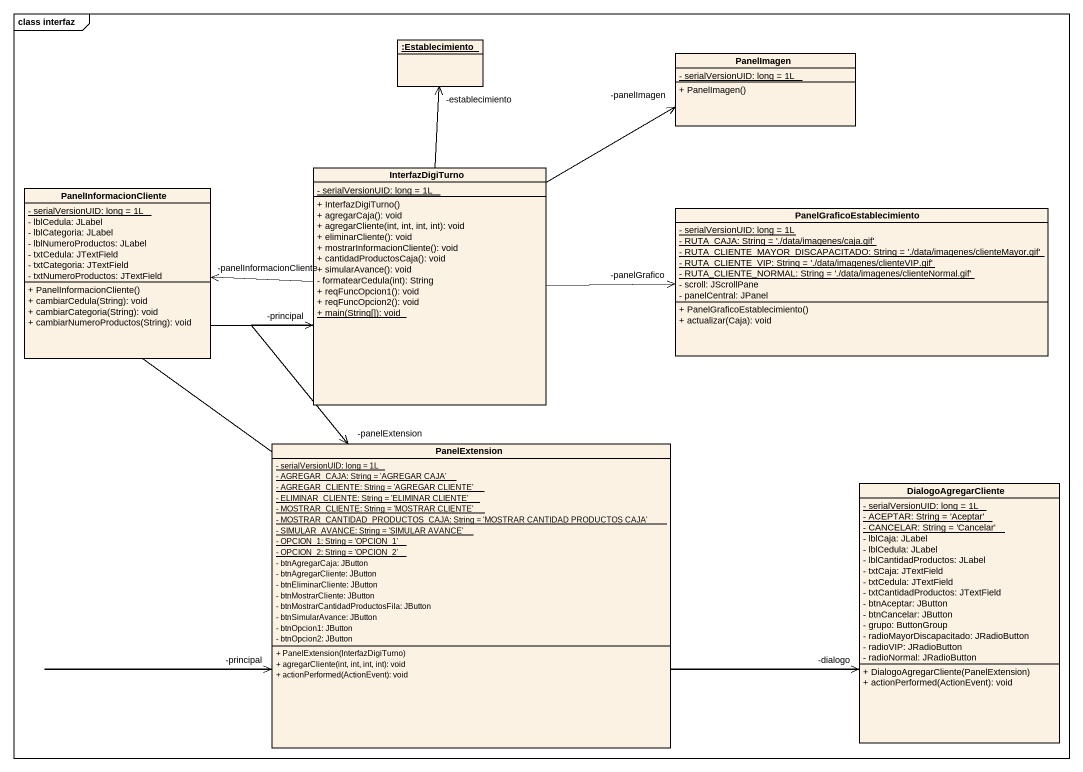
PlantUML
@startuml
mainframe class interfaz
hide circle
hide empty members
skinparam classAttributeIconSize 0
object ":Establecimiento" as Establecimiento
class PanelImagen {
  {static} - serialVersionUID: long = 1L
  + PanelImagen()
}
class PanelInformacionCliente {
  {static} - serialVersionUID: long = 1L
  - lblCedula: JLabel
  - lblCategoria: JLabel
  - lblNumeroProductos: JLabel
  - txtCedula: JTextField
  - txtCategoria: JTextField
  - txtNumeroProductos: JTextField
  + PanelInformacionCliente()
  + cambiarCedula(String): void
  + cambiarCategoria(String): void
  + cambiarNumeroProductos(String): void
}
class InterfazDigiTurno {
  {static} - serialVersionUID: long = 1L
  + InterfazDigiTurno()
  + agregarCaja(): void
  + agregarCliente(int, int, int, int): void
  + eliminarCliente(): void
  + mostrarInformacionCliente(): void
  + cantidadProductosCaja(): void
  + simularAvance(): void
  - formatearCedula(int): String
  + reqFuncOpcion1(): void
  + reqFuncOpcion2(): void
  {static} + main(String[]): void
}
class PanelGraficoEstablecimiento {
  {static} - serialVersionUID: long = 1L
  {static} - RUTA_CAJA: String = './data/imagenes/caja.gif'
  {static} - RUTA_CLIENTE_MAYOR_DISCAPACITADO: String = './data/imagenes/clienteMayor.gif'
  {static} - RUTA_CLIENTE_VIP: String = './data/imagenes/clienteVIP.gif'
  {static} - RUTA_CLIENTE_NORMAL: String = './data/imagenes/clienteNormal.gif'
  - scroll: JScrollPane
  - panelCentral: JPanel
  + PanelGraficoEstablecimiento()
  + actualizar(Caja): void
}
class PanelExtension {
  {static} - serialVersionUID: long = 1L
  {static} - AGREGAR_CAJA: String = 'AGREGAR CAJA'
  {static} - AGREGAR_CLIENTE: String = 'AGREGAR CLIENTE'
  {static} - ELIMINAR_CLIENTE: String = 'ELIMINAR CLIENTE'
  {static} - MOSTRAR_CLIENTE: String = 'MOSTRAR CLIENTE'
  {static} - MOSTRAR_CANTIDAD_PRODUCTOS_CAJA: String = 'MOSTRAR CANTIDAD PRODUCTOS CAJA'
  {static} - SIMULAR_AVANCE: String = 'SIMULAR AVANCE'
  {static} - OPCION_1: String = 'OPCION_1'
  {static} - OPCION_2: String = 'OPCION_2'
  - btnAgregarCaja: JButton
  - btnAgregarCliente: JButton
  - btnEliminarCliente: JButton
  - btnMostrarCliente: JButton
  - btnMostrarCantidadProductosFila: JButton
  - btnSimularAvance: JButton
  - btnOpcion1: JButton
  - btnOpcion2: JButton
  + PanelExtension(InterfazDigiTurno)
  + agregarCliente(int, int, int, int): void
  + actionPerformed(ActionEvent): void
}
class DialogoAgregarCliente {
  {static} - serialVersionUID: long = 1L
  {static} - ACEPTAR: String = 'Aceptar'
  {static} - CANCELAR: String = 'Cancelar'
  - lblCaja: JLabel
  - lblCedula: JLabel
  - lblCantidadProductos: JLabel
  - txtCaja: JTextField
  - txtCedula: JTextField
  - txtCantidadProductos: JTextField
  - btnAceptar: JButton
  - btnCancelar: JButton
  - grupo: ButtonGroup
  - radioMayorDiscapacitado: JRadioButton
  - radioVIP: JRadioButton
  - radioNormal: JRadioButton
  + DialogoAgregarCliente(PanelExtension)
  + actionPerformed(ActionEvent): void
}
InterfazDigiTurno -up-> "-establecimiento" Establecimiento
InterfazDigiTurno -right-> "-panelImagen" PanelImagen
InterfazDigiTurno -left-> "-panelInformacionCliente" PanelInformacionCliente
InterfazDigiTurno -right-> "-panelGrafico" PanelGraficoEstablecimiento
InterfazDigiTurno --> "-panelExtension" PanelExtension
PanelExtension -up-> "-principal" InterfazDigiTurno
PanelExtension -right-> "-dialogo" DialogoAgregarCliente
DialogoAgregarCliente -left-> "-principal" PanelExtension
@enduml
